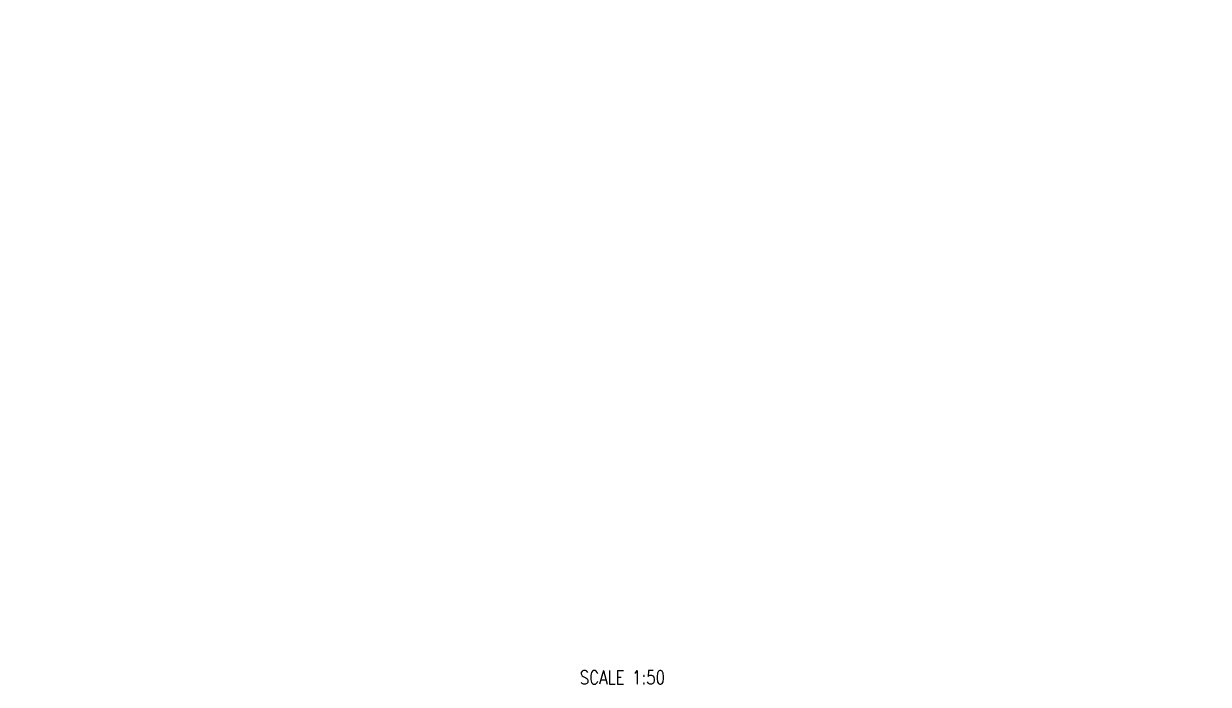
# Model space of a CAD drawing. Header units: millimetres. Extents: x -2196631 to 160, y -11674 to 51770.
# Drawn here: x -945383 to -902221, y 13703 to 37761 of the extents above; entities that cross this region are included whole.
import ezdxf
from ezdxf.enums import TextEntityAlignment as Align

# ---------------------------------------------------------------- set-up
doc = ezdxf.new("R2010")
doc.units = ezdxf.units.MM
doc.linetypes.add('DM1', pattern=[0.35, 0.05, -0.05, 0.2, -0.05])
doc.styles.add('Romens', font='romans.shx', dxfattribs={"width": 0.8})
doc.dimstyles.new('AA-50 mm', dxfattribs={"dimtxt": 120, "dimasz": 120, "dimexe": 160, "dimexo": 12, "dimgap": 100, "dimtad": 1, "dimdec": 0, "dimzin": 0, "dimdsep": 46, "dimtxsty": 'Romens', "dimcen": 0.3, "dimdle": 2, "dimclrd": 1, "dimclre": 1, "dimclrt": 3, "dimadec": 0, "dimazin": 0, "dimtfac": 1, "dimtdec": 0, "dimtix": 1, "dimtmove": 1, "dimatfit": 3, "dimfxl": 0, "dimtolj": 1, "dimtzin": 0, "dimarcsym": 0})

# ---------------------------------------------------------------- blocks, each defined once
blk = doc.blocks.new('*D625')
at = {"color": 1, "linetype": 'DM1', "lineweight": -2, "transparency": 16777216}
for p, q in [((-2, 37761), (160, 37761)), ((-2, 34172), (160, 34172))]:
    blk.add_line(p, q, dxfattribs=at)
at = {"color": 1, "lineweight": -2, "transparency": 16777216}
blk.add_line((0, 37641), (0, 34292), dxfattribs=at)
at = {"color": 1, "transparency": 16777216}
for points in [[(-20, 37641), (20, 37641), (0, 37761)], [(-20, 34292), (20, 34292), (0, 34172)]]:
    blk.add_solid(points, dxfattribs=at)
at = {"layer": 'Defpoints', "color": 0, "transparency": 16777216}
for p in [(-1100939, 37761), (-1100939, 34172), (0, 34172)]:
    blk.add_point(p, dxfattribs=at)
at = {"color": 3, "transparency": 16777216, "insert": (-160, 35967), "char_height": 120, "attachment_point": 5, "rotation": 90, "style": 'Romens'}
blk.add_mtext('\\A1;3589', dxfattribs=at)

msp = doc.modelspace()

# ---------------------------------------------------------------- texts
at = {"layer": 'Defpoints', "style": 'Romens', "width": 0.8}
msp.add_text('SCALE 1:50', height=500, dxfattribs=at).set_placement((-922016.2613, 13952.6061), align=Align.MIDDLE_RIGHT)

# ---------------------------------------------------------------- dimensions: what is measured, and where the dimension line sits
dim = msp.add_linear_dim(base=(0, 34172.105), p1=(-1100938.7079, 37761.3818), p2=(-1100938.7079, 34172.105), angle=90, dimstyle='AA-50 mm', override={"dimfxl": 2, "dimfxlon": 1})
dim.commit()
dim.dimension.update_dxf_attribs({"geometry": '*D625', "text_midpoint": (-160, 35966.7434)})

doc.saveas('drawing.dxf')
